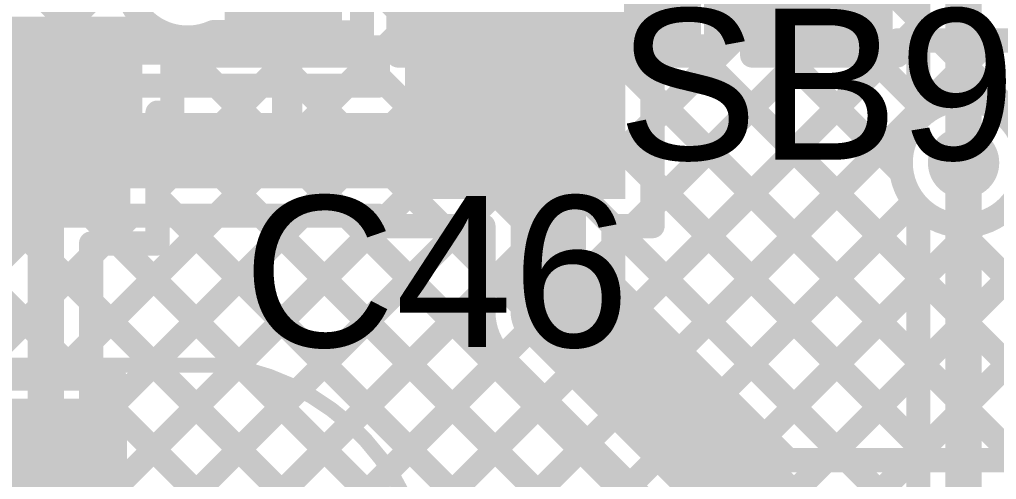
# Model space of a CAD drawing. Header units: millimetres. Extents: x -0.01 to 3.73, y -0.01 to 3.05.
# Drawn here: x 1.3874 to 1.7109, y 1.7741 to 1.9264 of the extents above; entities that cross this region are included whole.
import ezdxf

# ---------------------------------------------------------------- set-up
doc = ezdxf.new("R2010")
doc.units = ezdxf.units.MM
doc.header["$MEASUREMENT"] = 0
for name, color, linetype in [('BottomLayer', 5, 'Continuous'), ('BottomPaste', 16, 'Continuous'), ('BottomSolder', 6, 'Continuous'), ('TopLayer', 1, 'Continuous'), ('TopOverlay', 2, 'Continuous'), ('TopPaste', 8, 'Continuous'), ('TopSolder', 216, 'Continuous'), ('ViaHoleLayer', 16, 'Continuous')]:
    doc.layers.add(name, color=color, linetype=linetype)
doc.styles.add('Arial', font='', dxfattribs={"height": 0.2})
doc.styles.get('Arial').set_extended_font_data('Arial')

# ---------------------------------------------------------------- blocks, each defined once
blk = doc.blocks.new('HC_49S_2P_4')
at = {"layer": 'TopOverlay', "const_width": 0.005}
blk.add_lwpolyline([(-0.155, -0.095, -0.384798), (-0.22276, -0.01301)], format="xyb", dxfattribs=at)
blk.add_lwpolyline([(0.155, -0.095), (-0.155, -0.095)], dxfattribs=at)
at = {"layer": 'TopOverlay', "const_width": 0.0025}
blk.add_lwpolyline([(-0.15625, -0.095, 1), (-0.15375, -0.095, 1)], format="xyb", close=True, dxfattribs=at)
blk.add_lwpolyline([(-0.15625, -0.095, 1), (-0.15375, -0.095, 1)], format="xyb", close=True, dxfattribs=at)
blk = doc.blocks.new('16_QSOP_10')
at = {"layer": 'TopLayer'}
for points in [[(-0.0689, 0.08061), (-0.12598, 0.08061), (-0.12598, 0.09439), (-0.0689, 0.09439)], [(0.12598, 0.08061), (0.0689, 0.08061), (0.0689, 0.09439), (0.12598, 0.09439)], [(-0.0689, 0.05561), (-0.12598, 0.05561), (-0.12598, 0.06939), (-0.0689, 0.06939)], [(0.12598, 0.05561), (0.0689, 0.05561), (0.0689, 0.06939), (0.12598, 0.06939)], [(-0.0689, 0.03061), (-0.12598, 0.03061), (-0.12598, 0.04439), (-0.0689, 0.04439)], [(0.12598, 0.03061), (0.0689, 0.03061), (0.0689, 0.04439), (0.12598, 0.04439)], [(-0.0689, 0.00561), (-0.12598, 0.00561), (-0.12598, 0.01939), (-0.0689, 0.01939)], [(0.12598, 0.00561), (0.0689, 0.00561), (0.0689, 0.01939), (0.12598, 0.01939)], [(-0.0689, -0.01939), (-0.12598, -0.01939), (-0.12598, -0.00561), (-0.0689, -0.00561)], [(0.12598, -0.01939), (0.0689, -0.01939), (0.0689, -0.00561), (0.12598, -0.00561)], [(-0.0689, -0.04439), (-0.12598, -0.04439), (-0.12598, -0.03061), (-0.0689, -0.03061)], [(0.12598, -0.04439), (0.0689, -0.04439), (0.0689, -0.03061), (0.12598, -0.03061)], [(-0.0689, -0.06939), (-0.12598, -0.06939), (-0.12598, -0.05561), (-0.0689, -0.05561)], [(0.12598, -0.06939), (0.0689, -0.06939), (0.0689, -0.05561), (0.12598, -0.05561)], [(-0.0689, -0.09439), (-0.12598, -0.09439), (-0.12598, -0.08061), (-0.0689, -0.08061)], [(0.12598, -0.09439), (0.0689, -0.09439), (0.0689, -0.08061), (0.12598, -0.08061)]]:
    blk.add_hatch(color=1, dxfattribs=at).paths.add_polyline_path(points)
at = {"layer": 'TopPaste'}
for points in [[(-0.0689, 0.08061), (-0.12598, 0.08061), (-0.12598, 0.09439), (-0.0689, 0.09439)], [(0.12598, 0.08061), (0.0689, 0.08061), (0.0689, 0.09439), (0.12598, 0.09439)], [(-0.0689, 0.05561), (-0.12598, 0.05561), (-0.12598, 0.06939), (-0.0689, 0.06939)], [(0.12598, 0.05561), (0.0689, 0.05561), (0.0689, 0.06939), (0.12598, 0.06939)], [(-0.0689, 0.03061), (-0.12598, 0.03061), (-0.12598, 0.04439), (-0.0689, 0.04439)], [(0.12598, 0.03061), (0.0689, 0.03061), (0.0689, 0.04439), (0.12598, 0.04439)], [(-0.0689, 0.00561), (-0.12598, 0.00561), (-0.12598, 0.01939), (-0.0689, 0.01939)], [(0.12598, 0.00561), (0.0689, 0.00561), (0.0689, 0.01939), (0.12598, 0.01939)], [(-0.0689, -0.01939), (-0.12598, -0.01939), (-0.12598, -0.00561), (-0.0689, -0.00561)], [(0.12598, -0.01939), (0.0689, -0.01939), (0.0689, -0.00561), (0.12598, -0.00561)], [(-0.0689, -0.04439), (-0.12598, -0.04439), (-0.12598, -0.03061), (-0.0689, -0.03061)], [(0.12598, -0.04439), (0.0689, -0.04439), (0.0689, -0.03061), (0.12598, -0.03061)], [(-0.0689, -0.06939), (-0.12598, -0.06939), (-0.12598, -0.05561), (-0.0689, -0.05561)], [(0.12598, -0.06939), (0.0689, -0.06939), (0.0689, -0.05561), (0.12598, -0.05561)], [(-0.0689, -0.09439), (-0.12598, -0.09439), (-0.12598, -0.08061), (-0.0689, -0.08061)], [(0.12598, -0.09439), (0.0689, -0.09439), (0.0689, -0.08061), (0.12598, -0.08061)]]:
    blk.add_hatch(color=8, dxfattribs=at).paths.add_polyline_path(points)
at = {"layer": 'TopSolder'}
for points in [[(-0.0649, 0.07661), (-0.12998, 0.07661), (-0.12998, 0.09839), (-0.0649, 0.09839)], [(0.12998, 0.07661), (0.0649, 0.07661), (0.0649, 0.09839), (0.12998, 0.09839)], [(-0.0649, 0.05161), (-0.12998, 0.05161), (-0.12998, 0.07339), (-0.0649, 0.07339)], [(0.12998, 0.05161), (0.0649, 0.05161), (0.0649, 0.07339), (0.12998, 0.07339)], [(-0.0649, 0.02661), (-0.12998, 0.02661), (-0.12998, 0.04839), (-0.0649, 0.04839)], [(0.12998, 0.02661), (0.0649, 0.02661), (0.0649, 0.04839), (0.12998, 0.04839)], [(-0.0649, 0.00161), (-0.12998, 0.00161), (-0.12998, 0.02339), (-0.0649, 0.02339)], [(0.12998, 0.00161), (0.0649, 0.00161), (0.0649, 0.02339), (0.12998, 0.02339)], [(-0.0649, -0.02339), (-0.12998, -0.02339), (-0.12998, -0.00161), (-0.0649, -0.00161)], [(0.12998, -0.02339), (0.0649, -0.02339), (0.0649, -0.00161), (0.12998, -0.00161)], [(-0.0649, -0.04839), (-0.12998, -0.04839), (-0.12998, -0.02661), (-0.0649, -0.02661)], [(0.12998, -0.04839), (0.0649, -0.04839), (0.0649, -0.02661), (0.12998, -0.02661)], [(-0.0649, -0.07339), (-0.12998, -0.07339), (-0.12998, -0.05161), (-0.0649, -0.05161)], [(0.12998, -0.07339), (0.0649, -0.07339), (0.0649, -0.05161), (0.12998, -0.05161)], [(-0.0649, -0.09839), (-0.12998, -0.09839), (-0.12998, -0.07661), (-0.0649, -0.07661)], [(0.12998, -0.09839), (0.0649, -0.09839), (0.0649, -0.07661), (0.12998, -0.07661)]]:
    blk.add_hatch(color=216, dxfattribs=at).paths.add_polyline_path(points)
at = {"layer": 'TopOverlay', "const_width": 0.005}
for points in [[(0.053, 0.099), (-0.053, 0.099)], [(0.053, -0.099), (-0.053, -0.099)]]:
    blk.add_lwpolyline(points, dxfattribs=at)
at = {"layer": 'TopOverlay'}
for points, const_width in [([(-0.05425, 0.099, 1), (-0.05175, 0.099, 1)], 0.0025), ([(0.05175, 0.099, 1), (0.05425, 0.099, 1)], 0.0025), ([(-0.13476, 0.088, 1), (-0.13924, 0.088, 1)], 0.01), ([(-0.14174, 0.088, 1), (-0.13674, 0.088, 1)], 0.005), ([(-0.13726, 0.088, 1), (-0.13226, 0.088, 1)], 0.005), ([(-0.05425, -0.099, 1), (-0.05175, -0.099, 1)], 0.0025), ([(0.05175, -0.099, 1), (0.05425, -0.099, 1)], 0.0025)]:
    blk.add_lwpolyline(points, format="xyb", close=True, dxfattribs=dict(at, const_width=const_width))
blk = doc.blocks.new('S______B______50')
at = {"layer": 'TopLayer'}
for points in [[(-0.045, -0.0175), (-0.045, 0.0175), (-0.015, 0.0175), (-0.015, -0.0175)], [(0.015, -0.0175), (0.015, 0.0175), (0.045, 0.0175), (0.045, -0.0175)]]:
    blk.add_hatch(color=1, dxfattribs=at).paths.add_polyline_path(points)
at = {"layer": 'TopPaste'}
for points in [[(-0.045, -0.0175), (-0.045, 0.0175), (-0.015, 0.0175), (-0.015, -0.0175)], [(0.015, -0.0175), (0.015, 0.0175), (0.045, 0.0175), (0.045, -0.0175)]]:
    blk.add_hatch(color=8, dxfattribs=at).paths.add_polyline_path(points)
at = {"layer": 'TopSolder'}
for points in [[(-0.049, -0.0215), (-0.049, 0.0215), (-0.011, 0.0215), (-0.011, -0.0215)], [(0.011, -0.0215), (0.011, 0.0215), (0.049, 0.0215), (0.049, -0.0215)]]:
    blk.add_hatch(color=216, dxfattribs=at).paths.add_polyline_path(points)
at = {"layer": 'TopOverlay', "const_width": 0.005}
for points in [[(-0.05, 0.022), (0.05, 0.022)], [(-0.05, -0.022), (-0.05, 0.022)], [(0.05, -0.022), (0.05, 0.022)], [(-0.05, -0.022), (0.05, -0.022)]]:
    blk.add_lwpolyline(points, dxfattribs=at)
at = {"layer": 'TopOverlay', "const_width": 0.0025}
for points in [[(-0.05125, 0.022, 1), (-0.04875, 0.022, 1)], [(-0.05125, 0.022, 1), (-0.04875, 0.022, 1)], [(0.04875, 0.022, 1), (0.05125, 0.022, 1)], [(0.04875, 0.022, 1), (0.05125, 0.022, 1)], [(-0.05125, -0.022, 1), (-0.04875, -0.022, 1)], [(-0.05125, -0.022, 1), (-0.04875, -0.022, 1)], [(0.04875, -0.022, 1), (0.05125, -0.022, 1)], [(0.04875, -0.022, 1), (0.05125, -0.022, 1)]]:
    blk.add_lwpolyline(points, format="xyb", close=True, dxfattribs=at)
blk = doc.blocks.new('C__0603_157')
at = {"layer": 'TopLayer'}
for points in [[(-0.015, 0.0175), (-0.015, -0.0175), (-0.045, -0.0175), (-0.045, 0.0175)], [(0.045, 0.0175), (0.045, -0.0175), (0.015, -0.0175), (0.015, 0.0175)]]:
    blk.add_hatch(color=1, dxfattribs=at).paths.add_polyline_path(points)
at = {"layer": 'TopPaste'}
for points in [[(-0.015, 0.0175), (-0.015, -0.0175), (-0.045, -0.0175), (-0.045, 0.0175)], [(0.045, 0.0175), (0.045, -0.0175), (0.015, -0.0175), (0.015, 0.0175)]]:
    blk.add_hatch(color=8, dxfattribs=at).paths.add_polyline_path(points)
at = {"layer": 'TopSolder'}
for points in [[(-0.01264, 0.01986), (-0.01264, -0.01986), (-0.04736, -0.01986), (-0.04736, 0.01986)], [(0.04736, 0.01986), (0.04736, -0.01986), (0.01264, -0.01986), (0.01264, 0.01986)]]:
    blk.add_hatch(color=216, dxfattribs=at).paths.add_polyline_path(points)
at = {"layer": 'TopOverlay', "const_width": 0.005}
for points in [[(-0.049, -0.021), (-0.049, 0.021)], [(-0.049, 0.021), (-0.018, 0.021)], [(0.018, 0.021), (0.049, 0.021)], [(0.049, -0.021), (0.049, 0.021)], [(-0.049, -0.021), (-0.018, -0.021)], [(0.018, -0.021), (0.049, -0.021)]]:
    blk.add_lwpolyline(points, dxfattribs=at)
at = {"layer": 'TopOverlay', "const_width": 0.0025}
for points in [[(-0.05025, 0.021, 1), (-0.04775, 0.021, 1)], [(-0.05025, 0.021, 1), (-0.04775, 0.021, 1)], [(-0.01925, 0.021, 1), (-0.01675, 0.021, 1)], [(0.01675, 0.021, 1), (0.01925, 0.021, 1)], [(0.04775, 0.021, 1), (0.05025, 0.021, 1)], [(0.04775, 0.021, 1), (0.05025, 0.021, 1)], [(-0.05025, -0.021, 1), (-0.04775, -0.021, 1)], [(-0.05025, -0.021, 1), (-0.04775, -0.021, 1)], [(-0.01925, -0.021, 1), (-0.01675, -0.021, 1)], [(0.01675, -0.021, 1), (0.01925, -0.021, 1)], [(0.04775, -0.021, 1), (0.05025, -0.021, 1)], [(0.04775, -0.021, 1), (0.05025, -0.021, 1)]]:
    blk.add_lwpolyline(points, format="xyb", close=True, dxfattribs=at)
blk = doc.blocks.new('C___0603_B_159')
at = {"layer": 'BottomLayer'}
for points in [[(-0.045, -0.0175), (-0.045, 0.0175), (-0.015, 0.0175), (-0.015, -0.0175)], [(0.015, -0.0175), (0.015, 0.0175), (0.045, 0.0175), (0.045, -0.0175)]]:
    blk.add_hatch(color=5, dxfattribs=at).paths.add_polyline_path(points)
at = {"layer": 'BottomPaste'}
for points in [[(-0.045, -0.0175), (-0.045, 0.0175), (-0.015, 0.0175), (-0.015, -0.0175)], [(0.015, -0.0175), (0.015, 0.0175), (0.045, 0.0175), (0.045, -0.0175)]]:
    blk.add_hatch(color=16, dxfattribs=at).paths.add_polyline_path(points)
at = {"layer": 'BottomSolder'}
for points in [[(-0.04736, -0.01986), (-0.04736, 0.01986), (-0.01264, 0.01986), (-0.01264, -0.01986)], [(0.01264, -0.01986), (0.01264, 0.01986), (0.04736, 0.01986), (0.04736, -0.01986)]]:
    blk.add_hatch(color=6, dxfattribs=at).paths.add_polyline_path(points)

msp = doc.modelspace()

# ---------------------------------------------------------------- hatches: boundary and pattern name
at = {"layer": 'BottomLayer'}
msp.add_hatch(color=5, dxfattribs=at).paths.add_polyline_path([(1.515, 1.867), (1.588, 1.867), (1.588, 2.061), (1.515, 2.061)])
h = msp.add_hatch(color=5, dxfattribs=at)
edge = h.paths.add_edge_path()
edge.add_arc((1.7, 1.879), 0.01181, 0, 360)
at = {"layer": 'TopLayer'}
msp.add_hatch(color=1, dxfattribs=at).paths.add_polyline_path([(1.36706, 1.86127), (1.42406, 1.86127), (1.42406, 1.89727), (1.36706, 1.89727)])
h = msp.add_hatch(color=1, dxfattribs=at)
edge = h.paths.add_edge_path()
edge.add_arc((1.7, 1.879), 0.01181, 0, 360)
at = {"layer": 'ViaHoleLayer'}
h = msp.add_hatch(color=16, dxfattribs=at)
edge = h.paths.add_edge_path()
edge.add_arc((1.7, 1.879), 0.00591, 0, 360)

# ---------------------------------------------------------------- linework, layer by layer
at = {"layer": 'BottomLayer'}
for points, const_width in [([(1.68279, 1.7805), (2.14329, 2.241)], 0.008), ([(1.71108, 1.7805), (2.17158, 2.241)], 0.008), ([(1.7, 1.879), (1.7, 2.095)], 0.012), ([(1.685, 1.89343), (1.685, 2.08057)], 0.008), ([(1.597, 1.858), (1.597, 2.07)], 0.008), ([(1.597, 2.01472), (1.685, 1.92672)], 0.008), ([(1.597, 1.92098), (1.685, 2.00898)], 0.008), ([(1.597, 1.98644), (1.685, 1.89844)], 0.008), ([(1.597, 1.8927), (1.685, 1.9807)], 0.008), ([(1.36788, 1.961), (1.42438, 1.9045)], 0.008), ([(1.597, 1.95815), (1.67945, 1.8757)], 0.008), ([(1.597, 1.86441), (1.685, 1.95241)], 0.008), ([(1.38253, 1.9045), (1.42243, 1.9444)], 0.008), ([(1.3635, 1.93709), (1.39609, 1.9045)], 0.008), ([(1.597, 1.92987), (1.74637, 1.7805)], 0.008), ([(1.41081, 1.9045), (1.43074, 1.92443)], 0.008), ([(1.43521, 1.92195), (1.45266, 1.9045)], 0.008), ([(1.4391, 1.9045), (1.45685, 1.92225)], 0.008), ([(1.45149, 1.92225), (1.47735, 1.92225)], 0.008), ([(1.4632, 1.92225), (1.48095, 1.9045)], 0.008), ([(1.46738, 1.9045), (1.48507, 1.92219)], 0.008), ([(1.47735, 1.92219), (1.49991, 1.92219)], 0.008), ([(1.49154, 1.92219), (1.506, 1.90773)], 0.008), ([(1.49991, 1.91719), (1.49991, 1.92219)], 0.008), ([(1.59164, 1.83077), (1.685, 1.92413)], 0.008), ([(1.49567, 1.9045), (1.506, 1.91483)], 0.008), ([(1.49991, 1.91719), (1.506, 1.91719)], 0.008), ([(1.506, 1.9045), (1.506, 1.91719)], 0.008), ([(1.3685, 1.9045), (1.506, 1.9045)], 0.008), ([(1.597, 1.90158), (1.71808, 1.7805)], 0.008), ([(1.60578, 1.81662), (1.685, 1.89584)], 0.008), ([(1.337, 1.883), (1.559, 1.883)], 0.025), ([(1.559, 1.883), (1.5625, 1.8795)], 0.025), ([(1.5625, 1.8295), (1.5625, 1.8795)], 0.025), ([(1.597, 1.8733), (1.6898, 1.7805)], 0.008), ([(1.61992, 1.80248), (1.68361, 1.86617)], 0.008), ([(1.3471, 1.8125), (1.3961, 1.8615)], 0.008), ([(1.364, 1.80112), (1.42438, 1.8615)], 0.008), ([(1.3685, 1.8615), (1.506, 1.8615)], 0.008), ([(1.38252, 1.8615), (1.61502, 1.629)], 0.008), ([(1.39867, 1.8075), (1.45267, 1.8615)], 0.008), ([(1.41081, 1.8615), (1.64331, 1.629)], 0.008), ([(1.419, 1.79955), (1.48095, 1.8615)], 0.008), ([(1.43909, 1.8615), (1.67159, 1.629)], 0.008), ([(1.46738, 1.8615), (1.69988, 1.629)], 0.008), ([(1.49566, 1.8615), (1.67907, 1.67809)], 0.008), ([(1.506, 1.858), (1.506, 1.8615)], 0.008), ([(1.419, 1.77126), (1.506, 1.85826)], 0.008), ([(1.42314, 1.74712), (1.53402, 1.858)], 0.008), ([(1.506, 1.858), (1.541, 1.858)], 0.008), ([(1.52745, 1.858), (1.541, 1.84445)], 0.008), ([(1.541, 1.8295), (1.541, 1.858)], 0.008), ([(1.584, 1.858), (1.597, 1.858)], 0.008), ([(1.584, 1.83841), (1.584, 1.858)], 0.008), ([(1.584, 1.85141), (1.59059, 1.858)], 0.008), ([(1.58401, 1.858), (1.66151, 1.7805)], 0.008), ([(1.63407, 1.78834), (1.70438, 1.85866)], 0.008), ([(1.65451, 1.7805), (1.73262, 1.85861)], 0.008), ([(1.6967, 1.85845), (1.77465, 1.7805)], 0.008), ([(1.36174, 1.854), (1.40824, 1.8075)], 0.008), ([(1.5625, 1.8295), (1.633, 1.759)], 0.025), ([(1.584, 1.83841), (1.64191, 1.7805)], 0.008), ([(1.43439, 1.73008), (1.541, 1.8367)], 0.008), ([(1.43301, 1.70042), (1.54709, 1.8145)], 0.008), ([(1.5473, 1.8143), (1.6178, 1.7438)], 0.008), ([(1.371, 1.8075), (1.419, 1.8075)], 0.008), ([(1.419, 1.7545), (1.419, 1.8075)], 0.008), ([(1.43587, 1.675), (1.56123, 1.80036)], 0.008), ([(1.419, 1.79674), (1.58674, 1.629)], 0.008), ([(1.45919, 1.67003), (1.57538, 1.78622)], 0.008), ([(1.395, 1.781), (1.39553, 1.78047)], 0.012), ([(1.39553, 1.71753), (1.39553, 1.78047)], 0.012), ([(1.64191, 1.7805), (2.10672, 1.7805)], 0.008), ([(1.47333, 1.65589), (1.58952, 1.77208)], 0.008)]:
    msp.add_lwpolyline(points, dxfattribs=dict(at, const_width=const_width))
at = {"layer": 'BottomLayer', "const_width": 0.008}
for points in [[(1.45149, 1.92225, -1.051071), (1.43644, 1.961)], [(1.71839, 1.86925, -1.149793), (1.685, 1.89343)], [(1.5473, 1.8143, -0.198912), (1.541, 1.8295)], [(1.5473, 1.8143, -0.198912), (1.541, 1.8295)]]:
    msp.add_lwpolyline(points, format="xyb", dxfattribs=at)
at = {"layer": 'BottomLayer'}
for points, const_width in [([(1.595, 1.92987, 1), (1.599, 1.92987, 1)], 0.004), ([(1.42874, 1.92443, 1), (1.43274, 1.92443, 1)], 0.004), ([(1.683, 1.92672, 1), (1.687, 1.92672, 1)], 0.004), ([(1.43321, 1.92195, 1), (1.43721, 1.92195, 1)], 0.004), ([(1.44949, 1.92225, 1), (1.45349, 1.92225, 1)], 0.004), ([(1.44949, 1.92225, 1), (1.45349, 1.92225, 1)], 0.004), ([(1.45485, 1.92225, 1), (1.45885, 1.92225, 1)], 0.004), ([(1.4612, 1.92225, 1), (1.4652, 1.92225, 1)], 0.004), ([(1.47535, 1.92225, 1), (1.47935, 1.92225, 1)], 0.004), ([(1.47535, 1.92219, 1), (1.47935, 1.92219, 1)], 0.004), ([(1.48307, 1.92219, 1), (1.48707, 1.92219, 1)], 0.004), ([(1.48954, 1.92219, 1), (1.49354, 1.92219, 1)], 0.004), ([(1.49791, 1.92219, 1), (1.50191, 1.92219, 1)], 0.004), ([(1.49791, 1.92219, 1), (1.50191, 1.92219, 1)], 0.004), ([(1.595, 1.92098, 1), (1.599, 1.92098, 1)], 0.004), ([(1.683, 1.92413, 1), (1.687, 1.92413, 1)], 0.004), ([(1.49791, 1.91719, 1), (1.50191, 1.91719, 1)], 0.004), ([(1.49791, 1.91719, 1), (1.50191, 1.91719, 1)], 0.004), ([(1.504, 1.91719, 1), (1.508, 1.91719, 1)], 0.004), ([(1.504, 1.91719, 1), (1.508, 1.91719, 1)], 0.004), ([(1.504, 1.91483, 1), (1.508, 1.91483, 1)], 0.004), ([(1.504, 1.90773, 1), (1.508, 1.90773, 1)], 0.004), ([(1.39409, 1.9045, 1), (1.39809, 1.9045, 1)], 0.004), ([(1.40881, 1.9045, 1), (1.41281, 1.9045, 1)], 0.004), ([(1.42238, 1.9045, 1), (1.42638, 1.9045, 1)], 0.004), ([(1.4371, 1.9045, 1), (1.4411, 1.9045, 1)], 0.004), ([(1.45066, 1.9045, 1), (1.45466, 1.9045, 1)], 0.004), ([(1.46538, 1.9045, 1), (1.46938, 1.9045, 1)], 0.004), ([(1.47895, 1.9045, 1), (1.48295, 1.9045, 1)], 0.004), ([(1.49367, 1.9045, 1), (1.49767, 1.9045, 1)], 0.004), ([(1.504, 1.9045, 1), (1.508, 1.9045, 1)], 0.004), ([(1.504, 1.9045, 1), (1.508, 1.9045, 1)], 0.004), ([(1.595, 1.90158, 1), (1.599, 1.90158, 1)], 0.004), ([(1.683, 1.89844, 1), (1.687, 1.89844, 1)], 0.004), ([(1.683, 1.89584, 1), (1.687, 1.89584, 1)], 0.004), ([(1.595, 1.8927, 1), (1.599, 1.8927, 1)], 0.004), ([(1.683, 1.89343, 1), (1.687, 1.89343, 1)], 0.004), ([(1.683, 1.89343, 1), (1.687, 1.89343, 1)], 0.004), ([(1.55275, 1.883, 1), (1.56525, 1.883, 1)], 0.0125), ([(1.55275, 1.883, 1), (1.56525, 1.883, 1)], 0.0125), ([(1.55625, 1.8795, 1), (1.56875, 1.8795, 1)], 0.0125), ([(1.55625, 1.8795, 1), (1.56875, 1.8795, 1)], 0.0125), ([(1.697, 1.879, 1), (1.703, 1.879, 1)], 0.006), ([(1.67745, 1.8757, 1), (1.68145, 1.8757, 1)], 0.004), ([(1.595, 1.8733, 1), (1.599, 1.8733, 1)], 0.004), ([(1.68161, 1.86617, 1), (1.68561, 1.86617, 1)], 0.004), ([(1.595, 1.86441, 1), (1.599, 1.86441, 1)], 0.004), ([(1.3941, 1.8615, 1), (1.3981, 1.8615, 1)], 0.004), ([(1.40881, 1.8615, 1), (1.41281, 1.8615, 1)], 0.004), ([(1.42238, 1.8615, 1), (1.42638, 1.8615, 1)], 0.004), ([(1.43709, 1.8615, 1), (1.44109, 1.8615, 1)], 0.004), ([(1.45067, 1.8615, 1), (1.45467, 1.8615, 1)], 0.004), ([(1.46538, 1.8615, 1), (1.46938, 1.8615, 1)], 0.004), ([(1.47895, 1.8615, 1), (1.48295, 1.8615, 1)], 0.004), ([(1.49366, 1.8615, 1), (1.49766, 1.8615, 1)], 0.004), ([(1.504, 1.8615, 1), (1.508, 1.8615, 1)], 0.004), ([(1.504, 1.8615, 1), (1.508, 1.8615, 1)], 0.004), ([(1.504, 1.85826, 1), (1.508, 1.85826, 1)], 0.004), ([(1.504, 1.858, 1), (1.508, 1.858, 1)], 0.004), ([(1.504, 1.858, 1), (1.508, 1.858, 1)], 0.004), ([(1.52545, 1.858, 1), (1.52945, 1.858, 1)], 0.004), ([(1.53202, 1.858, 1), (1.53602, 1.858, 1)], 0.004), ([(1.539, 1.858, 1), (1.543, 1.858, 1)], 0.004), ([(1.539, 1.858, 1), (1.543, 1.858, 1)], 0.004), ([(1.582, 1.858, 1), (1.586, 1.858, 1)], 0.004), ([(1.582, 1.858, 1), (1.586, 1.858, 1)], 0.004), ([(1.58201, 1.858, 1), (1.58601, 1.858, 1)], 0.004), ([(1.58859, 1.858, 1), (1.59259, 1.858, 1)], 0.004), ([(1.595, 1.858, 1), (1.599, 1.858, 1)], 0.004), ([(1.595, 1.858, 1), (1.599, 1.858, 1)], 0.004), ([(1.6947, 1.85845, 1), (1.6987, 1.85845, 1)], 0.004), ([(1.70238, 1.85866, 1), (1.70638, 1.85866, 1)], 0.004), ([(1.582, 1.85141, 1), (1.586, 1.85141, 1)], 0.004), ([(1.539, 1.84445, 1), (1.543, 1.84445, 1)], 0.004), ([(1.55625, 1.8295, 1), (1.56875, 1.8295, 1)], 0.0125), ([(1.55625, 1.8295, 1), (1.56875, 1.8295, 1)], 0.0125), ([(1.582, 1.83841, 1), (1.586, 1.83841, 1)], 0.004), ([(1.582, 1.83841, 1), (1.586, 1.83841, 1)], 0.004), ([(1.539, 1.8367, 1), (1.543, 1.8367, 1)], 0.004), ([(1.58964, 1.83077, 1), (1.59364, 1.83077, 1)], 0.004), ([(1.539, 1.8295, 1), (1.543, 1.8295, 1)], 0.004), ([(1.539, 1.8295, 1), (1.543, 1.8295, 1)], 0.004), ([(1.539, 1.8295, 1), (1.543, 1.8295, 1)], 0.004), ([(1.54509, 1.8145, 1), (1.54909, 1.8145, 1)], 0.004), ([(1.5453, 1.8143, 1), (1.5493, 1.8143, 1)], 0.004), ([(1.5453, 1.8143, 1), (1.5493, 1.8143, 1)], 0.004), ([(1.5453, 1.8143, 1), (1.5493, 1.8143, 1)], 0.004), ([(1.60378, 1.81662, 1), (1.60778, 1.81662, 1)], 0.004), ([(1.39667, 1.8075, 1), (1.40067, 1.8075, 1)], 0.004), ([(1.40624, 1.8075, 1), (1.41024, 1.8075, 1)], 0.004), ([(1.417, 1.8075, 1), (1.421, 1.8075, 1)], 0.004), ([(1.417, 1.8075, 1), (1.421, 1.8075, 1)], 0.004), ([(1.61792, 1.80248, 1), (1.62192, 1.80248, 1)], 0.004), ([(1.417, 1.79955, 1), (1.421, 1.79955, 1)], 0.004), ([(1.55923, 1.80036, 1), (1.56323, 1.80036, 1)], 0.004), ([(1.417, 1.79674, 1), (1.421, 1.79674, 1)], 0.004), ([(1.63207, 1.78834, 1), (1.63607, 1.78834, 1)], 0.004), ([(1.57338, 1.78622, 1), (1.57738, 1.78622, 1)], 0.004), ([(1.392, 1.781, 1), (1.398, 1.781, 1)], 0.006), ([(1.39253, 1.78047, 1), (1.39853, 1.78047, 1)], 0.006), ([(1.39253, 1.78047, 1), (1.39853, 1.78047, 1)], 0.006), ([(1.63991, 1.7805, 1), (1.64391, 1.7805, 1)], 0.004), ([(1.63991, 1.7805, 1), (1.64391, 1.7805, 1)], 0.004), ([(1.65251, 1.7805, 1), (1.65651, 1.7805, 1)], 0.004), ([(1.65951, 1.7805, 1), (1.66351, 1.7805, 1)], 0.004), ([(1.68079, 1.7805, 1), (1.68479, 1.7805, 1)], 0.004), ([(1.6878, 1.7805, 1), (1.6918, 1.7805, 1)], 0.004), ([(1.70908, 1.7805, 1), (1.71308, 1.7805, 1)], 0.004), ([(1.417, 1.77126, 1), (1.421, 1.77126, 1)], 0.004), ([(1.58752, 1.77208, 1), (1.59152, 1.77208, 1)], 0.004)]:
    msp.add_lwpolyline(points, format="xyb", close=True, dxfattribs=dict(at, const_width=const_width))
at = {"layer": 'TopLayer'}
for points, const_width in [([(1.50078, 1.9145), (1.50078, 1.9675)], 0.008), ([(1.51278, 1.9145), (1.51278, 1.9675)], 0.008), ([(1.618, 1.9145), (1.618, 1.9675)], 0.008), ([(1.63, 1.9145), (1.63, 1.9655)], 0.008), ([(1.50078, 1.94124), (1.51278, 1.92924)], 0.008), ([(1.618, 1.93715), (1.63, 1.92515)], 0.008), ([(1.43439, 1.73008), (1.63, 1.9257)], 0.008), ([(1.41106, 1.8199), (1.51278, 1.92161)], 0.008), ([(1.43798, 1.89561), (1.43798, 1.92105)], 0.008), ([(1.45278, 1.9145), (1.45278, 1.92225)], 0.008), ([(1.28816, 1.499), (1.70866, 1.9195)], 0.008), ([(1.3585, 1.9165), (1.39544, 1.9165)], 0.012), ([(1.41106, 1.76333), (1.56724, 1.9195)], 0.008), ([(1.43798, 1.91918), (1.68003, 1.67713)], 0.008), ([(1.43798, 1.90339), (1.45278, 1.91818)], 0.008), ([(1.56078, 1.9195), (1.57, 1.9195)], 0.008), ([(1.56078, 1.9145), (1.56078, 1.9195)], 0.008), ([(1.57, 1.9145), (1.57, 1.9195)], 0.008), ([(1.678, 1.9195), (2.17088, 1.9195)], 0.008), ([(1.678, 1.91713), (1.68037, 1.9195)], 0.008), ([(1.678, 1.9145), (1.678, 1.9195)], 0.008), ([(1.69222, 1.9195), (1.72017, 1.89155)], 0.008), ([(1.71283, 1.89539), (1.73694, 1.9195)], 0.008), ([(1.25987, 1.499), (1.67537, 1.9145)], 0.008), ([(1.39544, 1.9165), (1.43398, 1.9165)], 0.01), ([(1.41106, 1.79161), (1.53395, 1.9145)], 0.008), ([(1.42314, 1.74712), (1.59052, 1.9145)], 0.008), ([(1.43301, 1.70042), (1.64709, 1.9145)], 0.008), ([(1.43306, 1.87018), (1.47738, 1.9145)], 0.008), ([(1.45278, 1.9145), (1.50078, 1.9145)], 0.008), ([(1.47095, 1.9145), (1.685, 1.70045)], 0.008), ([(1.49923, 1.9145), (1.685, 1.72873)], 0.008), ([(1.51278, 1.9145), (1.56078, 1.9145)], 0.008), ([(1.52751, 1.9145), (1.685, 1.75701)], 0.008), ([(1.5558, 1.9145), (1.685, 1.7853)], 0.008), ([(1.57, 1.9145), (1.618, 1.9145)], 0.008), ([(1.58408, 1.9145), (1.685, 1.81358)], 0.008), ([(1.61237, 1.9145), (1.685, 1.84187)], 0.008), ([(1.63, 1.9145), (1.678, 1.9145)], 0.008), ([(1.64065, 1.9145), (1.67945, 1.8757)], 0.008), ([(1.66894, 1.9145), (1.68767, 1.89577)], 0.008), ([(1.67537, 1.9145), (1.678, 1.91713)], 0.008), ([(1.43306, 1.85227), (1.43306, 1.89561)], 0.008), ([(1.43306, 1.89561), (1.43798, 1.89561)], 0.008), ([(1.43327, 1.89561), (1.7222, 1.60668)], 0.008), ([(1.39544, 1.8915), (1.39606, 1.89088)], 0.012), ([(1.39606, 1.717), (1.39606, 1.89088)], 0.012), ([(1.7, 1.683), (1.7, 1.879)], 0.012), ([(1.31644, 1.499), (1.68361, 1.86617)], 0.008), ([(1.43306, 1.86753), (1.80159, 1.499)], 0.008), ([(1.685, 1.69743), (1.685, 1.86457)], 0.008), ([(1.41106, 1.85227), (1.43306, 1.85227)], 0.008), ([(1.41106, 1.84818), (1.41515, 1.85227)], 0.008), ([(1.41106, 1.75462), (1.41106, 1.85227)], 0.008), ([(1.42004, 1.85227), (1.77331, 1.499)], 0.008), ([(1.34473, 1.499), (1.685, 1.83927)], 0.008), ([(1.41106, 1.83296), (1.74502, 1.499)], 0.008), ([(1.44001, 1.566), (1.685, 1.81099)], 0.008), ([(1.41106, 1.80468), (1.71674, 1.499)], 0.008), ([(1.4619, 1.5596), (1.685, 1.78271)], 0.008), ([(1.41106, 1.77639), (1.68846, 1.499)], 0.008)]:
    msp.add_lwpolyline(points, dxfattribs=dict(at, const_width=const_width))
for points, const_width in [([(1.51078, 1.92924, 1), (1.51478, 1.92924, 1)], 0.004), ([(1.628, 1.9257, 1), (1.632, 1.9257, 1)], 0.004), ([(1.628, 1.92515, 1), (1.632, 1.92515, 1)], 0.004), ([(1.43598, 1.92105, 1), (1.43998, 1.92105, 1)], 0.004), ([(1.43598, 1.92105, 1), (1.43998, 1.92105, 1)], 0.004), ([(1.44949, 1.92225, 1), (1.45349, 1.92225, 1)], 0.004), ([(1.45078, 1.92225, 1), (1.45478, 1.92225, 1)], 0.004), ([(1.51078, 1.92161, 1), (1.51478, 1.92161, 1)], 0.004), ([(1.39244, 1.9165, 1), (1.39844, 1.9165, 1)], 0.006), ([(1.43598, 1.91918, 1), (1.43998, 1.91918, 1)], 0.004), ([(1.45078, 1.91818, 1), (1.45478, 1.91818, 1)], 0.004), ([(1.55878, 1.9195, 1), (1.56278, 1.9195, 1)], 0.004), ([(1.55878, 1.9195, 1), (1.56278, 1.9195, 1)], 0.004), ([(1.56524, 1.9195, 1), (1.56924, 1.9195, 1)], 0.004), ([(1.568, 1.9195, 1), (1.572, 1.9195, 1)], 0.004), ([(1.568, 1.9195, 1), (1.572, 1.9195, 1)], 0.004), ([(1.676, 1.9195, 1), (1.68, 1.9195, 1)], 0.004), ([(1.676, 1.9195, 1), (1.68, 1.9195, 1)], 0.004), ([(1.67837, 1.9195, 1), (1.68237, 1.9195, 1)], 0.004), ([(1.69022, 1.9195, 1), (1.69422, 1.9195, 1)], 0.004), ([(1.70666, 1.9195, 1), (1.71066, 1.9195, 1)], 0.004), ([(1.39294, 1.9165, 1), (1.39794, 1.9165, 1)], 0.005), ([(1.43148, 1.9165, 1), (1.43648, 1.9165, 1)], 0.005), ([(1.45078, 1.9145, 1), (1.45478, 1.9145, 1)], 0.004), ([(1.45078, 1.9145, 1), (1.45478, 1.9145, 1)], 0.004), ([(1.46895, 1.9145, 1), (1.47295, 1.9145, 1)], 0.004), ([(1.47538, 1.9145, 1), (1.47938, 1.9145, 1)], 0.004), ([(1.49723, 1.9145, 1), (1.50123, 1.9145, 1)], 0.004), ([(1.49878, 1.9145, 1), (1.50278, 1.9145, 1)], 0.004), ([(1.49878, 1.9145, 1), (1.50278, 1.9145, 1)], 0.004), ([(1.51078, 1.9145, 1), (1.51478, 1.9145, 1)], 0.004), ([(1.51078, 1.9145, 1), (1.51478, 1.9145, 1)], 0.004), ([(1.52551, 1.9145, 1), (1.52951, 1.9145, 1)], 0.004), ([(1.53195, 1.9145, 1), (1.53595, 1.9145, 1)], 0.004), ([(1.5538, 1.9145, 1), (1.5578, 1.9145, 1)], 0.004), ([(1.55878, 1.9145, 1), (1.56278, 1.9145, 1)], 0.004), ([(1.55878, 1.9145, 1), (1.56278, 1.9145, 1)], 0.004), ([(1.568, 1.9145, 1), (1.572, 1.9145, 1)], 0.004), ([(1.568, 1.9145, 1), (1.572, 1.9145, 1)], 0.004), ([(1.58208, 1.9145, 1), (1.58608, 1.9145, 1)], 0.004), ([(1.58852, 1.9145, 1), (1.59252, 1.9145, 1)], 0.004), ([(1.61037, 1.9145, 1), (1.61437, 1.9145, 1)], 0.004), ([(1.616, 1.9145, 1), (1.62, 1.9145, 1)], 0.004), ([(1.616, 1.9145, 1), (1.62, 1.9145, 1)], 0.004), ([(1.628, 1.9145, 1), (1.632, 1.9145, 1)], 0.004), ([(1.628, 1.9145, 1), (1.632, 1.9145, 1)], 0.004), ([(1.63865, 1.9145, 1), (1.64265, 1.9145, 1)], 0.004), ([(1.64509, 1.9145, 1), (1.64909, 1.9145, 1)], 0.004), ([(1.66694, 1.9145, 1), (1.67094, 1.9145, 1)], 0.004), ([(1.67337, 1.9145, 1), (1.67737, 1.9145, 1)], 0.004), ([(1.67337, 1.9145, 1), (1.67737, 1.9145, 1)], 0.004), ([(1.676, 1.91713, 1), (1.68, 1.91713, 1)], 0.004), ([(1.676, 1.91713, 1), (1.68, 1.91713, 1)], 0.004), ([(1.676, 1.9145, 1), (1.68, 1.9145, 1)], 0.004), ([(1.676, 1.9145, 1), (1.68, 1.9145, 1)], 0.004), ([(1.43598, 1.90339, 1), (1.43998, 1.90339, 1)], 0.004), ([(1.43106, 1.89561, 1), (1.43506, 1.89561, 1)], 0.004), ([(1.43106, 1.89561, 1), (1.43506, 1.89561, 1)], 0.004), ([(1.43127, 1.89561, 1), (1.43527, 1.89561, 1)], 0.004), ([(1.43598, 1.89561, 1), (1.43998, 1.89561, 1)], 0.004), ([(1.43598, 1.89561, 1), (1.43998, 1.89561, 1)], 0.004), ([(1.68567, 1.89577, 1), (1.68967, 1.89577, 1)], 0.004), ([(1.71083, 1.89539, 1), (1.71483, 1.89539, 1)], 0.004), ([(1.39244, 1.8915, 1), (1.39844, 1.8915, 1)], 0.006), ([(1.39306, 1.89088, 1), (1.39906, 1.89088, 1)], 0.006), ([(1.39306, 1.89088, 1), (1.39906, 1.89088, 1)], 0.006), ([(1.697, 1.879, 1), (1.703, 1.879, 1)], 0.006), ([(1.67745, 1.8757, 1), (1.68145, 1.8757, 1)], 0.004), ([(1.43106, 1.87018, 1), (1.43506, 1.87018, 1)], 0.004), ([(1.43106, 1.86753, 1), (1.43506, 1.86753, 1)], 0.004), ([(1.68161, 1.86617, 1), (1.68561, 1.86617, 1)], 0.004), ([(1.683, 1.86457, 1), (1.687, 1.86457, 1)], 0.004), ([(1.683, 1.86457, 1), (1.687, 1.86457, 1)], 0.004), ([(1.40906, 1.85227, 1), (1.41306, 1.85227, 1)], 0.004), ([(1.40906, 1.85227, 1), (1.41306, 1.85227, 1)], 0.004), ([(1.41315, 1.85227, 1), (1.41715, 1.85227, 1)], 0.004), ([(1.41804, 1.85227, 1), (1.42204, 1.85227, 1)], 0.004), ([(1.43106, 1.85227, 1), (1.43506, 1.85227, 1)], 0.004), ([(1.43106, 1.85227, 1), (1.43506, 1.85227, 1)], 0.004), ([(1.40906, 1.84818, 1), (1.41306, 1.84818, 1)], 0.004), ([(1.683, 1.84187, 1), (1.687, 1.84187, 1)], 0.004), ([(1.683, 1.83927, 1), (1.687, 1.83927, 1)], 0.004), ([(1.40906, 1.83296, 1), (1.41306, 1.83296, 1)], 0.004), ([(1.40906, 1.8199, 1), (1.41306, 1.8199, 1)], 0.004), ([(1.683, 1.81358, 1), (1.687, 1.81358, 1)], 0.004), ([(1.683, 1.81099, 1), (1.687, 1.81099, 1)], 0.004), ([(1.40906, 1.80468, 1), (1.41306, 1.80468, 1)], 0.004), ([(1.40906, 1.79161, 1), (1.41306, 1.79161, 1)], 0.004), ([(1.683, 1.7853, 1), (1.687, 1.7853, 1)], 0.004), ([(1.683, 1.78271, 1), (1.687, 1.78271, 1)], 0.004), ([(1.40906, 1.77639, 1), (1.41306, 1.77639, 1)], 0.004)]:
    msp.add_lwpolyline(points, format="xyb", close=True, dxfattribs=dict(at, const_width=const_width))
at = {"layer": 'TopLayer', "const_width": 0.008}
for points in [[(1.45149, 1.92225, -0.16746), (1.43798, 1.92105)], [(1.685, 1.86457, -1.149793), (1.71839, 1.88875)]]:
    msp.add_lwpolyline(points, format="xyb", dxfattribs=at)
at = {"layer": 'TopOverlay', "const_width": 0.01}
msp.add_lwpolyline([(1.476, 1.879), (1.476, 1.911)], dxfattribs=at)
at = {"layer": 'TopOverlay', "const_width": 0.005}
for points in [[(1.4735, 1.911, 1), (1.4785, 1.911, 1)], [(1.4735, 1.879, 1), (1.4785, 1.879, 1)]]:
    msp.add_lwpolyline(points, format="xyb", close=True, dxfattribs=at)

# ---------------------------------------------------------------- block references
at = {"rotation": 180}
for name, p in [('16_QSOP_10', (1.298, 1.979)), ('HC_49S_2P_4', (1.3, 1.717))]:
    msp.add_blockref(name, p, dxfattribs=at)
for name, p in [('C__0603_157', (1.50678, 1.941)), ('S______B______50', (1.624, 1.941)), ('C___0603_B_159', (1.365, 1.781))]:
    msp.add_blockref(name, p)

# ---------------------------------------------------------------- texts
at = {"layer": 'TopOverlay', "style": 'Arial'}
for s, p in [('SB9', (1.5853, 1.87999)), ('C46', (1.46135, 1.81801))]:
    msp.add_text(s, height=0.05, dxfattribs=at).set_placement(p)

doc.saveas('drawing.dxf')
